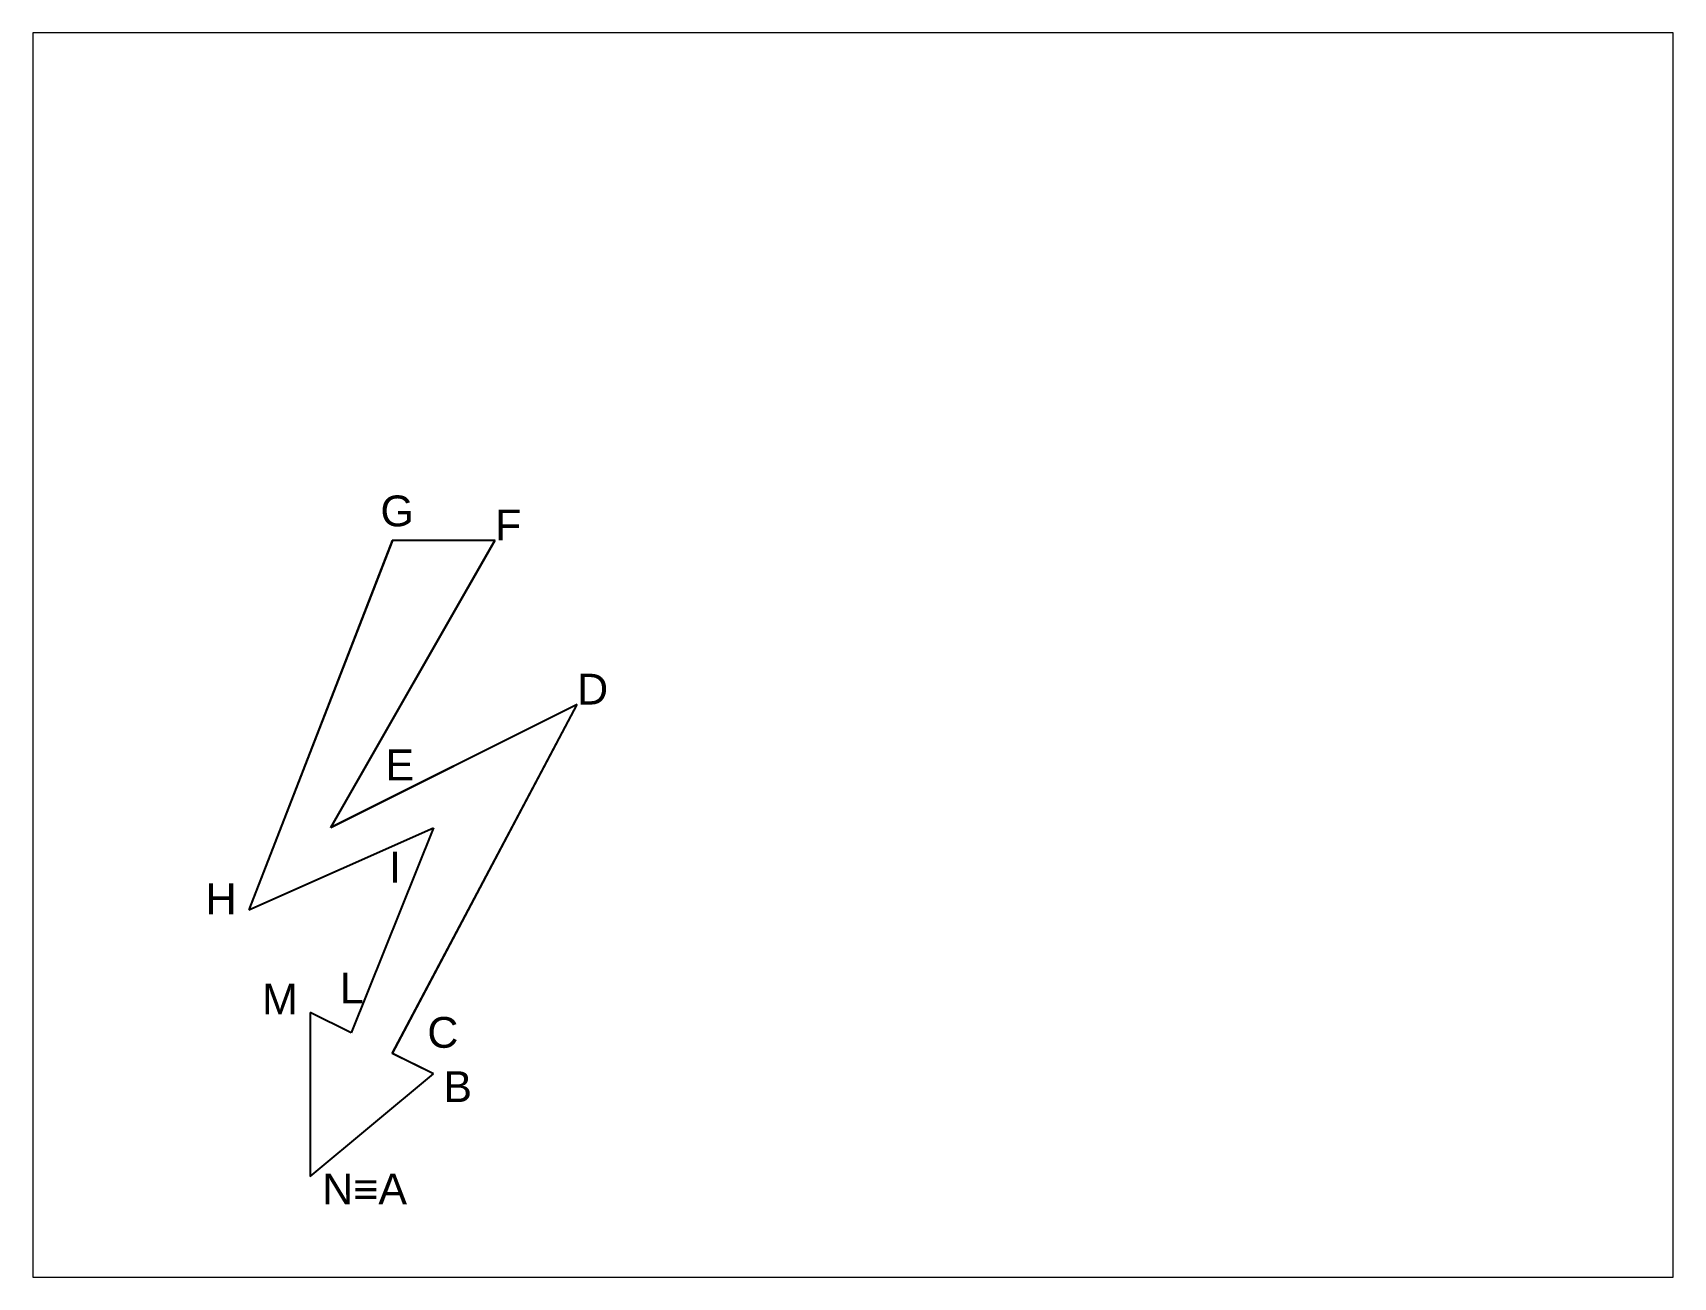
# Paper-space layout 'Layout1' of a CAD drawing. Header units: millimetres. Extents: x 26 to 231, y 20 to 176.
# The model-space entities are those that its viewports show. They can reach past a viewport. Long polylines and large blocks are cut down to what shows.
import ezdxf

# ---------------------------------------------------------------- set-up
doc = ezdxf.new("R2010")
doc.units = ezdxf.units.MM
for name, color, linetype in [('Cartesiane Assolute', 255, 'Continuous'), ('Cartesiane Relative', 2, 'Continuous'), ('Lettere', 5, 'Continuous'), ('Polari 1', 6, 'Continuous')]:
    doc.layers.add(name, color=color, linetype=linetype)
doc.styles.get("Standard").update_dxf_attribs({"font": 'arial.ttf'})

msp = doc.modelspace()

# ---------------------------------------------------------------- linework, layer by layer
at = {"layer": 'Cartesiane Assolute'}
for p, q in [((16, 33), (9, 15)), ((13, 19), (21, 33)), ((21, 33), (16, 33)), ((25, 25), (13, 19)), ((16, 8), (25, 25)), ((9, 15), (18, 19)), ((18, 19), (14, 9)), ((14, 9), (12, 10)), ((12, 10), (12, 2)), ((18, 7), (16, 8)), ((12, 2), (18, 7))]:
    msp.add_line(p, q, dxfattribs=at)
at = {"layer": 'Cartesiane Relative'}
for p, q in [((16, 33), (9, 15)), ((13, 19), (21, 33)), ((21, 33), (16, 33)), ((25, 25), (13, 19)), ((16, 8), (25, 25)), ((9, 15), (18, 19)), ((18, 19), (14, 9)), ((14, 9), (12, 10)), ((12, 10), (12, 2)), ((18, 7), (16, 8)), ((12, 2), (18, 7))]:
    msp.add_line(p, q, dxfattribs=at)
at = {"layer": 'Polari 1'}
for p, q in [((15.993, 33), (9, 15)), ((12.995, 19.004), (20.993, 33)), ((20.993, 33), (15.993, 33)), ((24.998, 25.006), (12.995, 19.004)), ((15.996, 8.002), (24.998, 25.006)), ((9, 15), (18, 19)), ((18, 19), (14, 9)), ((14, 9), (12, 10)), ((12, 10), (12, 2)), ((18, 7), (15.996, 8.002)), ((12, 2), (18, 7))]:
    msp.add_line(p, q, dxfattribs=at)

# ---------------------------------------------------------------- texts
at = {"layer": 'Lettere'}
for s, p in [('G', (15.419, 33.684)), ('F', (21, 33)), ('D', (25, 25)), ('E', (15.66, 21.311)), ('I', (15.84, 16.325)), ('H', (6.902, 14.782)), ('M', (9.649, 9.898)), ('L', (13.436, 10.439)), ('C', (17.703, 8.276)), ('B', (18.485, 5.633)), (' N≡A', (12, 0.648))]:
    msp.add_text(s, height=1.5, dxfattribs=at).set_placement(p)

psp = doc.layouts.get("Layout1")

# ---------------------------------------------------------------- viewports
at = {"layer": 'Lettere'}
psp.add_viewport(center=(128.5, 97.5), size=(205.6, 156), view_center_point=(38.44, 27.414), view_height=60.63438, dxfattribs=at)

doc.saveas('drawing.dxf')
